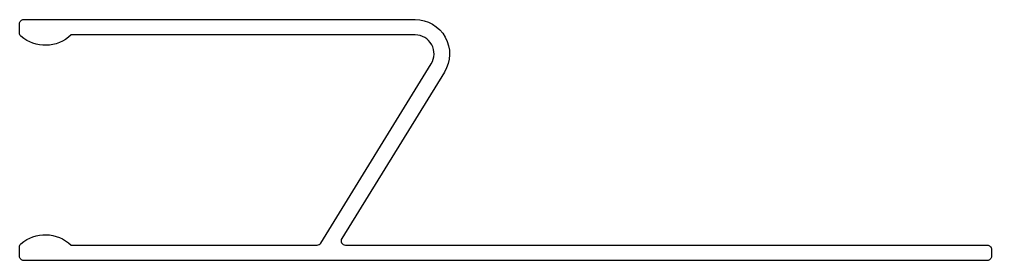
# Model space of a CAD drawing. Extents: x 83 to 196, y 216 to 244.
import ezdxf

# ---------------------------------------------------------------- set-up
doc = ezdxf.new("R2010")
doc.units = 0
doc.layers.add('ANA', color=220, linetype='CONTINUOUS')

msp = doc.modelspace()

# ---------------------------------------------------------------- linework, layer by layer
at = {"layer": 'ANA'}
msp.add_lwpolyline([(82.95, 217.47, -0.384342), (88.78, 217.31), (117.38, 217.31, 0.260107), (117.81, 217.55), (130.65, 238.36, 0.587167), (128.78, 241.71), (88.78, 241.71, -0.384342), (82.95, 241.56, -0.21944), (82.78, 241.94), (82.78, 243.01, -0.414214), (83.28, 243.51), (128.78, 243.51, -0.587167), (132.18, 237.41), (120.25, 218.08, 0.587167), (120.67, 217.31), (195.28, 217.31, -0.414214), (195.78, 216.81), (195.78, 216.01, -0.414214), (195.28, 215.51), (83.28, 215.51, -0.414214), (82.78, 216.01), (82.78, 217.09, -0.21944)], format="xyb", close=True, dxfattribs=at)

doc.saveas('drawing.dxf')
